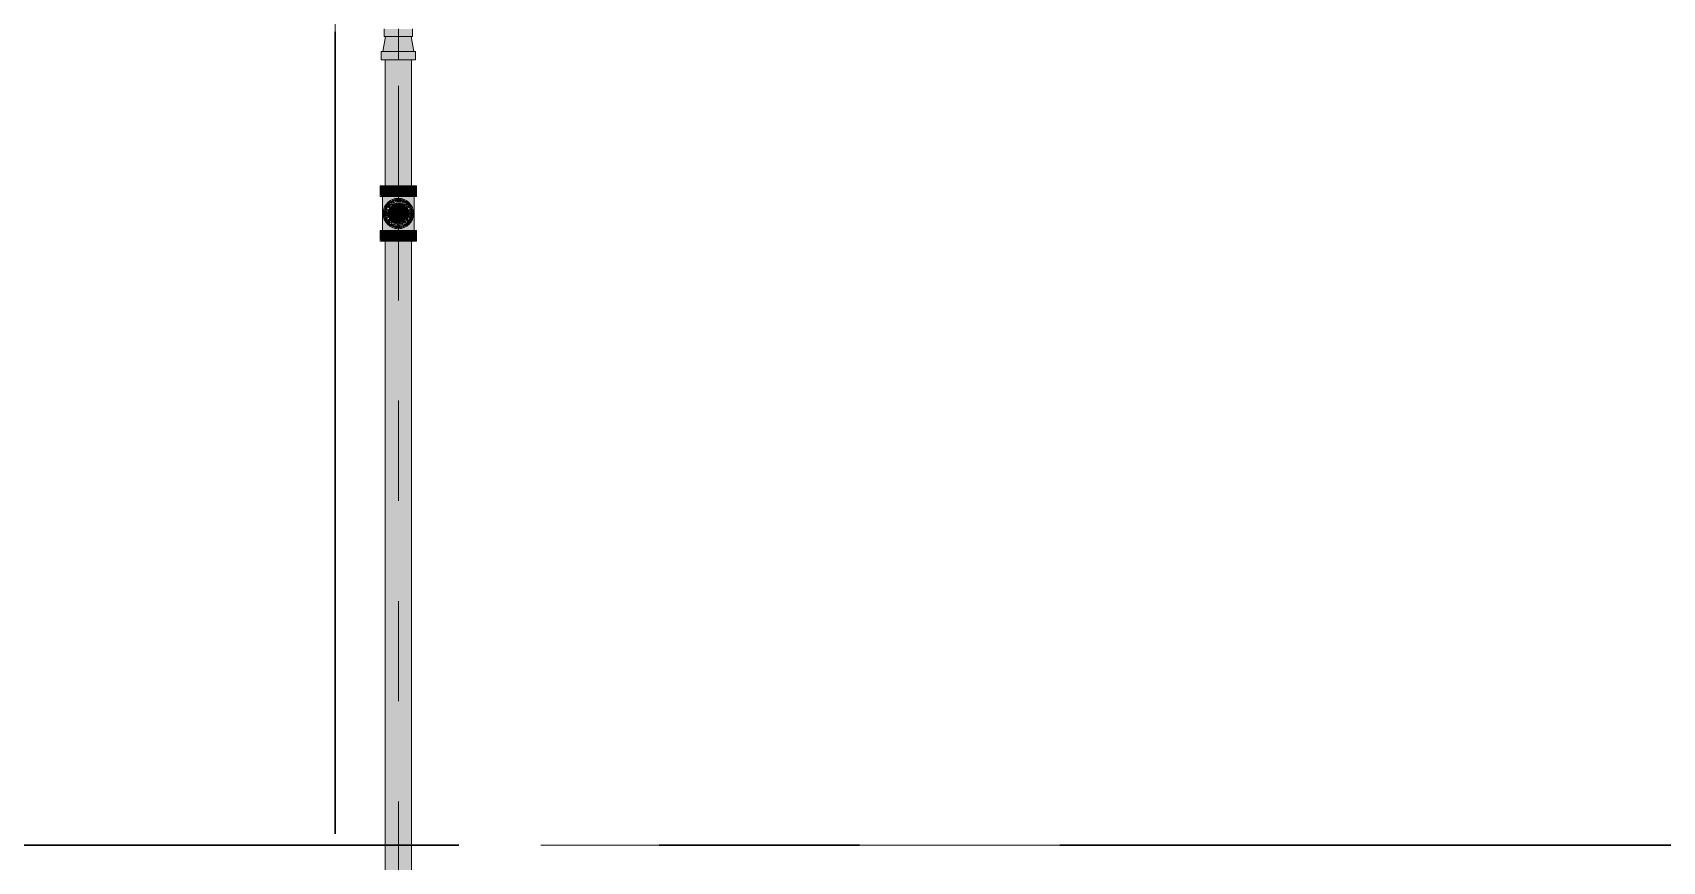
# Model space of a CAD drawing. Header units: millimetres. Extents: x -4000 to 187956, y -58990 to 162485.
# Drawn here: x 88671 to 91253, y 135424 to 136737 of the extents above; entities that cross this region are included whole.
import ezdxf

# ---------------------------------------------------------------- set-up
doc = ezdxf.new("R2010")
doc.units = ezdxf.units.MM
for name, pattern in [('Dash 1_16_', [317.5, 158.75, -158.75]), ('Grid Line', [2222.5, 1270, -317.5, 317.5, -317.5]), ('Grid Line 12_5mm', [2150, 1250, -300, 300, -300])]:
    doc.linetypes.add(name, pattern=pattern)
for name, color, linetype, lineweight in [('F-SPRN', 3, 'Continuous', 9), ('P-PIPE', 3, 'Continuous', 9), ('P-PIPE-CNTR', 3, 'Continuous', 9), ('S-GRID', 1, 'Continuous', 30)]:
    doc.layers.add(name, color=color, linetype=linetype, lineweight=lineweight)

# ---------------------------------------------------------------- blocks, each defined once
blk = doc.blocks.new('CMF2_NHAXUONG_A_rvt-1-FFS - TANG 1')
at = {"layer": 'S-GRID', "linetype": 'Grid Line 12_5mm', "lineweight": 9}
for p, q in [((89150, 161185.2), (89150, -16487.4)), ((-824.3, 135450), (183641.1, 135450))]:
    blk.add_line(p, q, dxfattribs=at)
blk = doc.blocks.new('Sprinkler_Up - DN20-V120-FFS - TANG 1')
at = {"layer": 'F-SPRN', "transparency": 33554534}
for points in [[(-22.2, 0), (-3.9, 0.7), (-1.7, 2.9), (-1.2, 3.5), (-0.6, 4), (0.6, 4), (1.2, 3.5), (1.7, 2.9), (4.6, 0), (22, 0.9), (17.8, 13.2), (6.9, 21.2), (-6.9, 21.2), (-18, 13.1), (-20.5, 5.2)], [(0, -21.2), (6.9, -21.2), (18, -13.1), (22, 0), (3.9, -0.7), (1.7, -2.9), (1.2, -3.5), (0.5, -5), (-0.6, -4), (-1.2, -3.5), (-1.7, -2.9), (-4.6, 0), (-22.2, 0), (-18, -13.1), (-6.9, -21.2)], [(0, -16.7), (4.3, -16.1), (11.8, -11.8), (16.1, -4.3), (16.1, 4.3), (9.9, 13.2), (8.3, 14.4), (0, 16.7), (-4.3, 16.1), (-11.8, 11.8), (-16.1, 4.3), (-16.1, -4.3), (-11.8, -11.8), (-8.3, -14.4)], [(0, -15.6), (7.8, -13.5), (14.7, -5), (15.1, -4), (15.1, 4), (13.5, 7.8), (7.8, 13.5), (0, 15.6), (-8.2, 13.2), (-11, 11), (-15.1, 4), (-15.1, -4), (-11, -11), (-7.8, -13.5)], [(-10.9, -5.5), (-10.9, 5.4), (-14.5, 5.4), (-13.5, -5.5)], [(-7.7, -5.5), (-7.7, 5.4), (-10.9, 5.4), (-10.9, -5.5)], [(0, -5.5), (0, 5.4), (-7.7, 5.4), (-7.7, -5.5)], [(0, 0), (5.7, 0), (2.9, 4.9), (-2.9, 4.9), (-5.7, 0)], [(2.9, -4.9), (5.7, 0), (-5.7, 0), (-2.9, -4.9)], [(0, 0), (4.6, 0), (0, 4.6), (-4.6, 0)], [(0, -4.6), (4.6, 0), (-4.6, 0)], [(0, -2.6), (1.3, 0), (-1.8, 0)], [(-1.3, 0), (1.8, 0), (0, 2.6)], [(7.7, -5.5), (7.7, 5.4), (0, 5.4), (0, -5.5)], [(10.9, -5.5), (10.9, 5.4), (7.7, 5.4), (7.7, -5.5)], [(14.5, -5.5), (14.5, 5.4), (10.9, 5.4), (10.9, -5.5)]]:
    blk.add_hatch(color=1, dxfattribs=at).paths.add_polyline_path(points)
at = {"layer": 'F-SPRN', "color": 1}
for p, q in [((-13.5, 5.4), (-14.5, 5.4)), ((-14.5, 5.4), (-13.5, 5.4)), ((-14.5, 5.4), (-14.5, 3.7)), ((-14.5, 3.3), (-14.5, 0)), ((-11.5, 5.4), (-13.2, 5.4)), ((-13.2, 5.4), (-11.3, 5.4)), ((-11.5, 5.4), (-11.5, 4)), ((-10.9, 1.9), (-10.9, 3.6)), ((-10.8, 5.4), (-8, 5.4)), ((-8.1, 5.4), (-10.8, 5.4)), ((-8.1, 5.4), (-8.1, 2.8)), ((-8.1, 2.5), (-8.1, 0.7)), ((-7.7, 4.8), (-7.7, 2.7)), ((-7.7, 4.8), (-7.7, 2.7)), ((-7.7, 2.1), (-7.7, 0.5)), ((-7.7, 2.1), (-7.7, 0.5)), ((-6.7, 5.4), (-4.7, 5.4)), ((-5.8, 3.8), (-5.8, 2.2)), ((-2.1, 0), (-2.1, 0)), ((-2.1, 0), (-2.1, -0.1)), ((0, 2.1), (-0.1, 2.1)), ((2.1, 0), (2.1, 0.1)), ((2.1, 0), (2.1, 0)), ((4.7, 5.4), (6.5, 5.4)), ((7.7, 5.4), (10.8, 5.4)), ((7.7, 5.2), (7.7, 2.7)), ((7.7, 5.2), (7.7, 2.7)), ((7.7, 2.3), (7.7, 0.5)), ((7.7, 2.3), (7.7, 0.5)), ((10.8, 5.4), (8.1, 5.4)), ((8.1, 5.4), (8.1, 2.8)), ((8.1, 2.5), (8.1, 0.4)), ((10.9, 5.4), (14.5, 5.4)), ((10.9, 3.6), (10.9, 0.2)), ((14.5, 5.4), (11.5, 5.4)), ((11.5, 5.4), (11.5, 4)), ((11.5, 3), (11.5, 0.2)), ((14.5, 5.4), (14.5, -5.5)), ((-14.5, -1.3), (-14.5, -3.7)), ((-13.5, -5.5), (-14.5, -5.5)), ((-14.5, -5.5), (-13.5, -5.5)), ((-11.1, -5.5), (-13.3, -5.5)), ((-13.3, -5.5), (-11.5, -5.5)), ((-11.5, -5), (-11.5, -5.5)), ((-10.9, -2.6), (-10.9, -1.3)), ((-10.9, -5.5), (-10.9, -5)), ((-10.8, -5.5), (-8.1, -5.5)), ((-7.8, -5.5), (-10.8, -5.5)), ((-8.1, -5), (-8.1, -5.5)), ((-7.7, -2.7), (-7.7, -4)), ((-7.7, -2.7), (-7.7, -4)), ((-7.7, -5), (-7.7, -5.5)), ((-7.7, -5), (-7.7, -5.5)), ((-7, -5.5), (-5.8, -5.5)), ((-4.8, -5.5), (-7, -5.5)), ((-5.8, -2.3), (-5.8, -3.8)), ((-5.8, -5), (-5.8, -5.5)), ((0, -2.1), (0.1, -2.1)), ((7, -5.5), (4.8, -5.5)), ((5.8, -2.2), (5.8, -3.8)), ((5.8, -5), (5.8, -5.5)), ((5.8, -5.5), (7, -5.5)), ((7.7, -0.5), (7.7, -2.3)), ((7.7, -0.5), (7.7, -2.3)), ((7.7, -2.7), (7.7, -5)), ((7.7, -2.7), (7.7, -5)), ((7.7, -5), (7.7, -5.5)), ((7.7, -5), (7.7, -5.5)), ((10.8, -5.5), (7.7, -5.5)), ((8.1, -0.4), (8.1, -2.5)), ((8.1, -2.8), (8.1, -5.5)), ((8.1, -5.5), (10.8, -5.5)), ((10.9, -0.2), (10.9, -3.6)), ((10.9, -5), (10.9, -5.5)), ((14.5, -5.5), (10.9, -5.5)), ((11.5, -0.2), (11.5, -3)), ((11.5, -5), (11.5, -5.5)), ((11.5, -5.5), (14.5, -5.5))]:
    blk.add_line(p, q, dxfattribs=at)
at = {"layer": 'F-SPRN', "color": 1, "flags": 128}
for points in [[(-0.6, 2), (-0.7, 2), (-0.8, 1.9), (-0.9, 1.9), (-0.9, 1.9), (-1, 1.8), (-1.1, 1.8), (-1.2, 1.7), (-1.2, 1.7), (-1.3, 1.6), (-1.4, 1.6), (-1.4, 1.5), (-1.5, 1.5), (-1.5, 1.4), (-1.6, 1.3), (-1.6, 1.3), (-1.7, 1.2), (-1.7, 1.1), (-1.8, 1.1), (-1.8, 1), (-1.9, 0.9), (-1.9, 0.8), (-1.9, 0.8), (-2, 0.7), (-2, 0.6), (-2, 0.5), (-2, 0.5), (-2, 0.4), (-2.1, 0.3), (-2.1, 0.2), (-2.1, 0.1), (-2.1, 0)], [(-0.5, 2), (-0.6, 2), (-0.6, 2)], [(-0.1, 2.1), (-0.1, 2.1), (-0.2, 2.1), (-0.3, 2.1), (-0.4, 2), (-0.5, 2)], [(2.1, 0.1), (2.1, 0.2), (2.1, 0.2), (2.1, 0.3), (2, 0.4), (2, 0.5), (2, 0.6), (2, 0.7), (1.9, 0.7), (1.9, 0.8), (1.9, 0.9), (1.8, 1), (1.8, 1), (1.8, 1.1), (1.7, 1.2), (1.7, 1.2), (1.6, 1.3), (1.6, 1.4), (1.5, 1.4), (1.4, 1.5), (1.4, 1.5), (1.3, 1.6), (1.3, 1.7), (1.2, 1.7), (1.1, 1.7), (1.1, 1.8), (1, 1.8), (0.9, 1.9), (0.8, 1.9), (0.8, 1.9), (0.7, 2), (0.6, 2), (0.5, 2), (0.4, 2), (0.4, 2), (0.3, 2.1), (0.2, 2.1), (0.1, 2.1), (0, 2.1)], [(-2.1, -0.1), (-2.1, -0.2), (-2.1, -0.2), (-2.1, -0.3)], [(-2.1, -0.3), (-2, -0.4), (-2, -0.5), (-2, -0.6), (-2, -0.7), (-1.9, -0.7), (-1.9, -0.8), (-1.9, -0.9), (-1.8, -1), (-1.8, -1), (-1.8, -1.1), (-1.7, -1.2), (-1.7, -1.2), (-1.6, -1.3), (-1.6, -1.4), (-1.5, -1.4), (-1.4, -1.5), (-1.4, -1.5), (-1.3, -1.6), (-1.3, -1.7), (-1.2, -1.7), (-1.1, -1.7), (-1.1, -1.8), (-1, -1.8), (-0.9, -1.9), (-0.8, -1.9), (-0.8, -1.9), (-0.7, -2), (-0.6, -2), (-0.5, -2), (-0.4, -2), (-0.4, -2), (-0.3, -2.1), (-0.2, -2.1), (-0.1, -2.1), (0, -2.1)], [(0.1, -2.1), (0.1, -2.1), (0.2, -2.1), (0.3, -2.1), (0.4, -2), (0.5, -2), (0.6, -2), (0.6, -2), (0.7, -2), (0.8, -1.9), (0.9, -1.9), (0.9, -1.9), (1, -1.8), (1.1, -1.8), (1.2, -1.7), (1.2, -1.7), (1.3, -1.6), (1.4, -1.6), (1.4, -1.5), (1.5, -1.5), (1.5, -1.4), (1.6, -1.3), (1.6, -1.3), (1.7, -1.2), (1.7, -1.1), (1.8, -1.1), (1.8, -1), (1.9, -0.9), (1.9, -0.8), (1.9, -0.8), (2, -0.7), (2, -0.6), (2, -0.5), (2, -0.5), (2, -0.4), (2.1, -0.3), (2.1, -0.2), (2.1, -0.1), (2.1, 0)]]:
    blk.add_lwpolyline(points, dxfattribs=at)
at = {"layer": 'F-SPRN', "color": 1}
for radius, start, end in [(22.2, 360, 180), (21.9, 165.6773, 179.2615), (21.9, 144.7698, 164.8151), (21.9, 142.518, 144), (21.9, 126.6942, 142.518), (16.7, 167.6802, 180), (16.7, 167.6802, 180), (16.7, 155.3879, 164.9693), (16.7, 155.3879, 164.9693), (15.6, 166.4265, 180), (15.6, 166.4265, 180), (15.6, 150.9409, 165), (15.6, 159.6139, 165), (16.7, 136.7213, 149.931), (16.7, 136.7213, 149.931), (15.6, 150.9409, 156.3845), (15.6, 138.4214, 149.8139), (15.6, 138.4214, 149.8139), (15.6, 149.8139, 150), (15.6, 149.8139, 150), (21.9, 108.2621, 125.7507), (15.6, 126.205, 133.2078), (15.6, 126.205, 133.2078), (16.7, 121.4181, 126.9869), (16.7, 121.4181, 126.9869), (16.7, 106.5995, 120), (16.7, 106.5995, 120), (15.6, 120, 121.8808), (15.6, 120, 121.8808), (15.6, 114.4363, 119.9813), (15.6, 114.4363, 119.9813), (21.9, 99.348, 107.901), (4.63, 155.7832, 180), (4.63, 155.7832, 180), (16.7, 96.4143, 105), (16.7, 96.4143, 105), (4.63, 109.0192, 138.2703), (4.63, 109.0192, 138.2703), (21.9, 90.145, 98.8503), (15.6, 95.5762, 100.6843), (15.6, 95.5762, 100.6843), (2.56, 109.0192, 168.8278), (2.56, 109.0192, 168.8278), (2.04, 109.0192, 180), (16.7, 83.0684, 90), (16.7, 83.0684, 90), (4.63, 17.9592, 90), (4.63, 17.9592, 90), (3.81, 57.0577, 90), (2.56, 14.5599, 90), (2.56, 14.5599, 90), (2.04, 10.4703, 90), (21.9, 72.5583, 89.4624), (15.6, 75.573, 80.5892), (15.6, 75.573, 80.5892), (3.81, 16.1605, 43.8358), (15.6, 67.5614, 74.5481), (15.6, 67.5614, 74.5481), (16.7, 60, 75), (16.7, 60, 75), (15.6, 60.0187, 65.5637), (15.6, 60.0187, 65.5637), (21.9, 54.2493, 71.7379), (15.6, 58.1192, 60), (15.6, 58.1192, 60), (16.7, 53.0131, 58.5819), (16.7, 53.0131, 58.5819), (15.6, 46.7922, 53.795), (15.6, 46.7922, 53.795), (15.6, 30, 41.5786), (15.6, 30, 41.5786), (16.7, 30, 43.2787), (16.7, 30, 43.2787), (21.9, 37.482, 53.3058), (15.6, 23.6155, 29.5646), (15.6, 15, 29.5646), (15.6, 15, 20.3861), (16.7, 15, 24.6121), (16.7, 15, 24.6121), (15.6, 360, 13.6618), (15.6, 0, 13.6618), (16.7, 360, 12.3198), (16.7, 0, 12.3198), (21.9, 36, 37.482), (21.9, 15.1849, 35.2302), (21.9, 0.7385, 14.3227), (22.2, 180, 360), (21.9, 180.7385, 194.3227), (21.9, 195.1849, 215.2302), (21.9, 216.7299, 229.9311), (16.7, 180, 192.3198), (16.7, 180, 192.3198), (16.7, 195.0307, 204.6121), (16.7, 195.0307, 204.6121), (15.6, 181.9082, 193.6618), (15.6, 181.9082, 193.6618), (15.6, 197.3339, 209.5646), (15.6, 197.3339, 209.5646), (16.7, 210.069, 223.2787), (16.7, 210.069, 223.2787), (15.6, 210, 210.1861), (15.6, 210, 210.1861), (15.6, 212.5472, 221.5786), (15.6, 212.5472, 221.5786), (21.9, 234.2493, 251.7379), (16.7, 229.4249, 238.5819), (16.7, 229.4249, 238.5819), (15.6, 233.795, 240), (15.6, 233.795, 240), (16.7, 240, 255), (16.7, 240, 255), (15.6, 240.0187, 254.5481), (15.6, 240.0187, 254.5481), (21.9, 252.5583, 269.4624), (4.63, 197.9592, 0), (4.63, 197.9592, 360), (15.6, 255, 267.64), (15.6, 255, 267.64), (3.81, 196.1605, 360), (2.56, 191.1677, 0), (2.56, 191.1677, 360), (2.04, 190.4703, 0), (16.7, 263.0684, 270), (16.7, 263.0684, 270), (21.9, 270.145, 278.8503), (15.6, 275.5762, 280.6843), (15.6, 275.5762, 280.6843), (16.7, 276.4143, 285), (16.7, 276.4143, 285), (21.9, 279.348, 287.901), (16.7, 286.5995, 300), (16.7, 286.5995, 300), (15.6, 294.4363, 299.9813), (15.6, 294.4363, 299.9813), (21.9, 288.2621, 305.7507), (15.6, 300, 313.2078), (15.6, 300, 313.2078), (16.7, 301.4181, 310.5751), (16.7, 301.4181, 310.5751), (15.6, 318.4214, 330), (15.6, 318.4214, 330), (16.7, 316.7213, 330), (16.7, 316.7213, 330), (21.9, 306.6942, 323.2701), (15.6, 330.4354, 336.3845), (15.6, 330.4354, 336.3845), (15.6, 340.9759, 345), (15.6, 340.9759, 345), (15.6, 346.3382, 360), (15.6, 346.3382, 360), (16.7, 335.3879, 342.2624), (16.7, 335.3879, 342.2624), (16.7, 342.2624, 345), (16.7, 342.2624, 345), (16.7, 347.6802, 360), (16.7, 347.6802, 360), (21.9, 324.7698, 344.8151), (21.9, 345.8846, 359.2615)]:
    blk.add_arc((0, 0), radius, start, end, dxfattribs=at)
blk = doc.blocks.new('Steel_Transition_Threaded_HoaPhat - Standard-V124-FFS - TANG 1')
at = {"layer": 'P-PIPE', "lineweight": 13, "transparency": 33554534}
h = blk.add_hatch(color=1, dxfattribs=at)
h.paths.add_polyline_path([(89250, 136427.6), (89255.8, 136428.4), (89261.3, 136430.6), (89265.9, 136434.2), (89269.5, 136438.8), (89272, 136445.9), (89272, 136454.2), (89271.7, 136455.9), (89268, 136463.3), (89265.9, 136466), (89261.3, 136469.6), (89255.8, 136471.8), (89250, 136472.6), (89244.2, 136471.8), (89238.8, 136469.6), (89232, 136463.3), (89230.5, 136461.3), (89228.3, 136455.9), (89227.5, 136450.1), (89228.3, 136444.3), (89230.5, 136438.8), (89236.5, 136432.3), (89238.8, 136430.6), (89244.2, 136428.4)])
h.paths.add_polyline_path([(89250, 136430), (89244.8, 136430.7), (89236.5, 136435.3), (89235.8, 136435.9), (89232.6, 136440), (89230.6, 136444.9), (89229.9, 136450.1), (89230.6, 136455.3), (89235, 136463.3), (89235.8, 136464.3), (89240, 136467.5), (89244.8, 136469.5), (89250, 136470.2), (89255.2, 136469.5), (89260.1, 136467.5), (89265, 136463.3), (89267.4, 136460.1), (89269.4, 136455.3), (89270.1, 136450.1), (89269.4, 136444.9), (89267.4, 136440), (89264.2, 136435.9), (89260.1, 136432.7), (89255.2, 136430.7)])
for points in [[(89250, 136430), (89250, 136433.7), (89241.8, 136435.9), (89235.8, 136441.9), (89233.6, 136450.1), (89235.8, 136458.3), (89241.8, 136464.3), (89250, 136466.5), (89250, 136470.2), (89244.8, 136469.5), (89240, 136467.5), (89235, 136463.3), (89232.6, 136460.1), (89230.6, 136455.3), (89229.9, 136450.1), (89230.6, 136444.9), (89232.6, 136440), (89236.5, 136435.3), (89240, 136432.7), (89244.8, 136430.7)], [(89250, 136431.6), (89254.8, 136432.2), (89259.3, 136434.1), (89263.1, 136437), (89266, 136440.8), (89267.9, 136445.3), (89268.5, 136450.1), (89267.9, 136454.9), (89266, 136459.3), (89262.9, 136463.3), (89259.3, 136466.1), (89254.8, 136468), (89250, 136468.6), (89245.2, 136468), (89240.8, 136466.1), (89236.5, 136462.6), (89234, 136459.3), (89232.1, 136454.9), (89231.5, 136450.1), (89232.1, 136445.3), (89236.5, 136437.5), (89236.9, 136437), (89240.8, 136434.1), (89245.2, 136432.2)], [(89250, 136430), (89255.2, 136430.7), (89260.1, 136432.7), (89264.2, 136435.9), (89267.4, 136440), (89269.4, 136445), (89270.1, 136450.1), (89269.4, 136455.3), (89265, 136463.3), (89264.2, 136464.3), (89260.1, 136467.5), (89255.2, 136469.5), (89250, 136470.2), (89250, 136466.5), (89258.2, 136464.3), (89264.2, 136458.3), (89266.4, 136450.1), (89264.2, 136441.9), (89258.2, 136435.9), (89250, 136433.7)]]:
    blk.add_hatch(color=1, dxfattribs=at).paths.add_polyline_path(points)
at = {"layer": 'P-PIPE', "color": 20, "lineweight": 13}
for radius, start, end in [(22.5, 90, 270), (22.5, 90, 270), (20.1, 166.0499, 193.9501), (20.1, 150, 162.7449), (18.5, 166.5939, 193.4061), (18.5, 166.5939, 193.4061), (18.5, 157.6232, 165), (18.5, 157.6232, 165), (20.1, 139.8677, 148.1553), (16.4, 168.5467, 178.9063), (18.5, 137.0427, 150), (18.5, 137.0427, 150), (16.4, 158.0319, 163.506), (20.1, 128.8856, 138.6435), (16.4, 145.8505, 150), (18.5, 135, 137.0427), (18.5, 135, 137.0427), (18.5, 134.3867, 135), (18.5, 134.3867, 135), (18.5, 123.4976, 133.2041), (18.5, 123.4976, 133.2041), (20.1, 120, 125.0043), (20.1, 109.6859, 120), (18.5, 106.819, 120), (18.5, 106.819, 120), (16.4, 115.1607, 120), (16.4, 107.4657, 111.9681), (20.1, 100.9975, 105), (18.5, 91.4353, 103.2046), (18.5, 91.4353, 103.2046), (16.4, 96.2132, 104.6042), (20.1, 90.5246, 98.5089), (22.5, 270, 90), (22.5, 270, 90), (18.5, 78.0986, 90), (18.5, 78.0986, 90), (20.1, 75.0607, 87.9279), (18.5, 60, 75), (18.5, 60, 75), (16.4, 66.9681, 72.9388), (20.1, 54.9957, 75), (18.5, 46.7959, 56.5024), (18.5, 46.7959, 56.5024), (20.1, 41.3565, 51.1144), (18.5, 45, 45.6133), (18.5, 45, 45.6133), (16.4, 30, 38.0319), (18.5, 30, 43.5703), (18.5, 30, 43.5703), (20.1, 31.8447, 40.1323), (16.4, 353.5463, 8.0319), (18.5, 15, 22.3768), (18.5, 15, 22.3768), (20.1, 17.2551, 30), (18.5, 346.5939, 13.4061), (18.5, 346.5939, 13.4061), (20.1, 346.0499, 13.9501), (20.1, 197.2551, 210), (18.5, 195, 202.3768), (18.5, 195, 202.3768), (20.1, 211.8447, 227.6341), (16.4, 184.8393, 191.4533), (18.5, 210, 222.9573), (18.5, 210, 222.9573), (16.4, 210, 214.1495), (18.5, 222.9573, 225), (18.5, 222.9573, 225), (18.5, 226.7959, 236.5024), (18.5, 226.7959, 236.5024), (20.1, 234.9957, 255), (16.4, 230.4733, 236.6389), (18.5, 240, 255), (18.5, 240, 255), (16.4, 240, 246.5955), (16.4, 250.3629, 255), (20.1, 255.0607, 267.9279), (18.5, 258.0986, 270), (18.5, 258.0986, 270), (16.4, 264.1652, 268.506), (20.1, 270.5246, 278.5089), (18.5, 271.4353, 283.2046), (18.5, 271.4353, 283.2046), (16.4, 276.2132, 283.9063), (20.1, 280.9975, 285), (16.4, 287.4657, 291.9681), (18.5, 286.819, 300), (18.5, 286.819, 300), (16.4, 293.4045, 300), (20.1, 289.6859, 305.0043), (18.5, 303.4976, 313.2041), (18.5, 303.4976, 313.2041), (20.1, 308.8856, 315), (18.5, 316.4297, 330), (18.5, 316.4297, 330), (20.1, 315, 328.1553), (16.4, 341.9538, 345), (18.5, 337.6232, 345), (18.5, 337.6232, 344.1268), (20.1, 330, 342.7449), (18.5, 344.1268, 345), (20.1, 345, 345.4451)]:
    blk.add_arc((89250, 136450.1), radius, start, end, dxfattribs=at)

msp = doc.modelspace()

# ---------------------------------------------------------------- block references
at = {"lineweight": 5}
msp.add_blockref('CMF2_NHAXUONG_A_rvt-1-FFS - TANG 1', (0, 0), dxfattribs=at)

# ---------------------------------------------------------------- next in the draw order: hatches: boundary and pattern name
at = {"layer": 'P-PIPE', "transparency": 33554534}
for points in [[(89250, 136730.8), (89272.5, 136730.8), (89271.7, 136742.6), (89227.5, 136742.6), (89228.3, 136730.8), (89244.2, 136730.8)], [(89262.4, 136706.9), (89274.8, 136706.9), (89269.4, 136730.8), (89229.9, 136730.8), (89226.1, 136706.9), (89256.4, 136706.9)], [(89230.7, 136693.6), (89277.4, 136693.6), (89276.4, 136706.9), (89222.7, 136706.9), (89223.6, 136693.6), (89226.3, 136693.6)], [(89229.6, 136493.8), (89250, 136493.8), (89250, 136693.6), (89228.9, 136693.6), (89228.9, 136493.8)], [(89250, 136493.8), (89271.1, 136493.8), (89270.4, 136693.6), (89250, 136693.6), (89250, 136536.3)], [(89229.8, 136477.1), (89250, 136477.1), (89250, 136493.8), (89221.4, 136493.8), (89222.4, 136477.1), (89225.2, 136477.1)], [(89245.1, 136423.1), (89250, 136423.1), (89250, 136428.9), (89240.8, 136431.3), (89233.9, 136436.8), (89231.7, 136439.4), (89229.2, 136446.2), (89229.2, 136454), (89233.9, 136463.4), (89237.7, 136467), (89244.3, 136470.2), (89250, 136471.2), (89250, 136477.1), (89224.7, 136477.1), (89225.6, 136423.1), (89243.5, 136423.1)], [(89250, 136477.1), (89278.6, 136477.1), (89277.7, 136493.8), (89250, 136493.8)], [(89271.9, 136423.1), (89275.3, 136423.1), (89274.4, 136477.1), (89250, 136477.1), (89250, 136471.2), (89259.2, 136468.9), (89266.1, 136463.4), (89268.3, 136460.7), (89270.8, 136454), (89270.4, 136445), (89266.1, 136436.8), (89262.3, 136433.2), (89255.7, 136430), (89250, 136428.9), (89250, 136423.1), (89267.9, 136423.1)], [(89250, 136426), (89256.2, 136426.8), (89262.1, 136429.2), (89267.1, 136433), (89272, 136440.6), (89273.3, 136443.8), (89274.1, 136450.1), (89272, 136459.6), (89270, 136463.3), (89267.1, 136467.1), (89262.1, 136471), (89256.2, 136473.4), (89250, 136474.2), (89243.8, 136473.4), (89237.9, 136471), (89233, 136467.1), (89229.1, 136462.1), (89226.7, 136456.3), (89225.9, 136450.1), (89226.7, 136443.8), (89229.1, 136438), (89236.5, 136430.3), (89237.9, 136429.2), (89243.8, 136426.8)], [(89241.7, 136435.6), (89242.8, 136437.6), (89241.7, 136441.7), (89242.8, 136445.9), (89245.8, 136449), (89257.2, 136454.3), (89258.4, 136458.4), (89256.7, 136463.3), (89255.9, 136464.3), (89250, 136466.8), (89241.7, 136464.6), (89235.5, 136458.4), (89233.3, 136450.1), (89235.5, 136441.7), (89238.2, 136438.3)], [(89250, 136433.4), (89258.4, 136435.6), (89261.8, 136438.3), (89266.1, 136445.8), (89266.1, 136454.4), (89260, 136463.3), (89258.4, 136464.6), (89250, 136466.8), (89245.7, 136466.2), (89238.2, 136461.9), (89233.9, 136454.4), (89233.9, 136445.8), (89238.2, 136438.3), (89241.7, 136435.6)], [(89229.8, 136406.5), (89250, 136406.5), (89250, 136423.1), (89221.4, 136423.1), (89222.4, 136406.5), (89225.2, 136406.5)], [(89250, 134725.1), (89250, 136406.5), (89228.9, 136406.5), (89229.6, 134725.1), (89244.5, 134725.1)], [(89270.2, 136406.5), (89278.6, 136406.5), (89277.7, 136423.1), (89250, 136423.1), (89250, 136406.5), (89264.3, 136406.5)], [(89250, 134725.1), (89271.1, 134725.1), (89270.4, 136406.5), (89250, 136406.5), (89250, 135076.2)]]:
    msp.add_hatch(color=1, dxfattribs=at).paths.add_polyline_path(points)

# ---------------------------------------------------------------- next in the draw order: linework, layer by layer
at = {"layer": 'P-PIPE', "color": 20, "lineweight": 13}
for p, q in [((89227.5, 136742.6), (89227.5, 136730.8)), ((89272.5, 136730.8), (89272.5, 136742.6)), ((89229.9, 136730.8), (89225.2, 136706.9)), ((89227.5, 136730.8), (89272.5, 136730.8)), ((89227.5, 136730.8), (89229.8, 136730.8)), ((89230.6, 136730.8), (89244.2, 136730.8)), ((89244.8, 136730.8), (89255.2, 136730.8)), ((89255.8, 136730.8), (89269.4, 136730.8)), ((89274.8, 136706.9), (89270.1, 136730.8)), ((89270.2, 136730.8), (89272.5, 136730.8)), ((89222.7, 136706.9), (89222.7, 136693.6)), ((89225, 136706.9), (89222.7, 136706.9)), ((89277.4, 136706.9), (89222.7, 136706.9)), ((89222.7, 136693.6), (89277.4, 136693.6)), ((89222.7, 136693.6), (89228.7, 136693.6)), ((89242.9, 136706.9), (89226.3, 136706.9)), ((89228.9, 136693.6), (89228.9, 136493.8)), ((89229.6, 136693.6), (89228.9, 136693.6)), ((89268.3, 136693.6), (89231.7, 136693.6)), ((89231.7, 136693.6), (89268.4, 136693.6)), ((89256.4, 136706.9), (89243.6, 136706.9)), ((89273.7, 136706.9), (89257.1, 136706.9)), ((89271.1, 136693.6), (89270.4, 136693.6)), ((89271.1, 136493.8), (89271.1, 136693.6)), ((89271.3, 136693.6), (89277.4, 136693.6)), ((89277.4, 136706.9), (89275, 136706.9)), ((89277.4, 136693.6), (89277.4, 136706.9)), ((89221.4, 136493.8), (89221.4, 136477.1)), ((89228.8, 136493.8), (89221.4, 136493.8)), ((89250, 136493.8), (89221.4, 136493.8)), ((89221.4, 136477.1), (89224.6, 136477.1)), ((89221.4, 136477.1), (89250, 136477.1)), ((89224.7, 136477.1), (89224.7, 136423.1)), ((89225.6, 136477.1), (89224.7, 136477.1)), ((89225.6, 136477.1), (89224.7, 136477.1)), ((89225.5, 136477.1), (89234.7, 136477.1)), ((89234.6, 136477.1), (89225.6, 136477.1)), ((89242.6, 136477.1), (89225.6, 136477.1)), ((89228.9, 136493.8), (89229.6, 136493.8)), ((89229.7, 136493.8), (89235.1, 136493.8)), ((89235, 136493.8), (89229.8, 136493.8)), ((89235.6, 136493.8), (89264.4, 136493.8)), ((89241.9, 136477.1), (89235.6, 136477.1)), ((89250, 136493.8), (89235.7, 136493.8)), ((89235.7, 136477.1), (89241.9, 136477.1)), ((89243.4, 136477.1), (89250, 136477.1)), ((89250, 136477.1), (89243.5, 136477.1)), ((89250, 136477.1), (89243.5, 136477.1)), ((89264.3, 136493.8), (89250, 136493.8)), ((89278.6, 136493.8), (89250, 136493.8)), ((89250, 136477.1), (89256.6, 136477.1)), ((89250, 136477.1), (89278.6, 136477.1)), ((89256.5, 136477.1), (89250, 136477.1)), ((89256.5, 136477.1), (89250, 136477.1)), ((89271.9, 136477.1), (89257.4, 136477.1)), ((89258.1, 136477.1), (89264.3, 136477.1)), ((89264.4, 136477.1), (89258.1, 136477.1)), ((89264.9, 136493.8), (89270.3, 136493.8)), ((89270.2, 136493.8), (89265, 136493.8)), ((89265.3, 136477.1), (89272.1, 136477.1)), ((89271.9, 136477.1), (89265.4, 136477.1)), ((89270.4, 136493.8), (89271.1, 136493.8)), ((89272, 136477.1), (89271.9, 136477.1)), ((89272, 136477.1), (89271.9, 136477.1)), ((89275.3, 136477.1), (89272, 136477.1)), ((89275.3, 136477.1), (89272, 136477.1)), ((89278.6, 136493.8), (89272.1, 136493.8)), ((89272.1, 136477.1), (89274.5, 136477.1)), ((89275.3, 136423.1), (89275.3, 136477.1)), ((89275.4, 136477.1), (89278.6, 136477.1)), ((89278.6, 136477.1), (89278.6, 136493.8)), ((89221.4, 136423.1), (89221.4, 136406.5)), ((89224.6, 136423.1), (89221.4, 136423.1)), ((89250, 136423.1), (89221.4, 136423.1)), ((89221.4, 136406.5), (89228.8, 136406.5)), ((89221.4, 136406.5), (89250, 136406.5)), ((89224.7, 136423.1), (89234.6, 136423.1)), ((89224.7, 136423.1), (89242.6, 136423.1)), ((89234.7, 136423.1), (89225.5, 136423.1)), ((89228.9, 136406.5), (89228.9, 134725.1)), ((89229.6, 136406.5), (89228.9, 136406.5)), ((89235.1, 136406.5), (89229.7, 136406.5)), ((89229.8, 136406.5), (89235, 136406.5)), ((89235.6, 136423.1), (89241.9, 136423.1)), ((89264.4, 136406.5), (89235.6, 136406.5)), ((89241.9, 136423.1), (89235.7, 136423.1)), ((89235.7, 136406.5), (89250, 136406.5)), ((89250, 136423.1), (89243.4, 136423.1)), ((89243.5, 136423.1), (89250, 136423.1)), ((89243.5, 136423.1), (89250, 136423.1)), ((89256.6, 136423.1), (89250, 136423.1)), ((89278.6, 136423.1), (89250, 136423.1)), ((89250, 136423.1), (89256.5, 136423.1)), ((89250, 136423.1), (89256.5, 136423.1)), ((89250, 136406.5), (89264.3, 136406.5)), ((89250, 136406.5), (89278.6, 136406.5)), ((89257.4, 136423.1), (89271.9, 136423.1)), ((89264.3, 136423.1), (89258.1, 136423.1)), ((89258.1, 136423.1), (89264.4, 136423.1)), ((89270.3, 136406.5), (89264.9, 136406.5)), ((89265, 136406.5), (89270.2, 136406.5)), ((89272.1, 136423.1), (89265.3, 136423.1)), ((89265.4, 136423.1), (89271.9, 136423.1)), ((89271.1, 136406.5), (89270.4, 136406.5)), ((89271.1, 134725.1), (89271.1, 136406.5)), ((89271.9, 136423.1), (89272, 136423.1)), ((89271.9, 136423.1), (89272, 136423.1)), ((89272, 136423.1), (89274.4, 136423.1)), ((89272, 136423.1), (89274.4, 136423.1)), ((89274.5, 136423.1), (89272.1, 136423.1)), ((89272.1, 136406.5), (89278.6, 136406.5)), ((89274.4, 136423.1), (89275.3, 136423.1)), ((89274.4, 136423.1), (89275.3, 136423.1)), ((89278.6, 136423.1), (89275.4, 136423.1)), ((89278.6, 136406.5), (89278.6, 136423.1))]:
    msp.add_line(p, q, dxfattribs=at)
for radius, start, end in [(24.1, 90, 255), (24.1, 90, 270), (21.1, 165.7378, 177.7452), (21.1, 158.0211, 165), (21.1, 150, 154.6013), (21.1, 128.0211, 141.0043), (21.1, 113.0211, 125.8689), (21.1, 99.731, 105), (21.1, 90, 98.0211), (24.1, 285, 90), (24.1, 270, 90), (21.1, 75, 90), (21.1, 54.4236, 65.5764), (21.1, 39.3488, 51.9789), (21.1, 26.4435, 30), (21.1, 15, 21.9789), (21.1, 2.0242, 14.2622), (21.1, 182.0242, 192.7707), (21.1, 195, 203.0211), (21.1, 205.3987, 210), (21.1, 213.8363, 218.0211), (21.1, 218.1596, 230.0449), (21.1, 234.1311, 240), (21.1, 242.2293, 251.1321), (24.1, 255, 255.2105), (24.1, 255.2105, 270), (21.1, 255, 261.9292), (21.1, 261.9789, 267.7707), (21.1, 270, 276.9789), (24.1, 270, 284.7895), (21.1, 279.731, 285), (24.1, 284.7895, 285), (21.1, 291.9789, 305.8689), (21.1, 306.9789, 315), (21.1, 317.2293, 321.8404), (21.1, 321.9789, 326.1637), (21.1, 330, 334.6013), (21.1, 336.9789, 345), (21.1, 345, 346.1674), (21.1, 346.1674, 351.9789), (21.1, 353.0708, 357.9758)]:
    msp.add_arc((89250, 136450.1), radius, start, end, dxfattribs=at)
at = {"layer": 'P-PIPE', "color": 1}
for centre, radius, start, end in [((89250, 136450.1), 16.7, 170.1108, 177.203), ((89250, 136450.1), 16.7, 157.579, 164.2722), ((89250, 136441.7), 8.35, 100.6842, 114.0387), ((89250, 136441.7), 8.35, 90, 100.6842), ((89250, 136458.4), 8.35, 270, 280.6842), ((89250, 136458.4), 8.35, 69.0027, 79.2369), ((89250, 136458.4), 8.35, 316.3183, 330), ((89250, 136458.4), 8.35, 20.1285, 29.0413), ((89250, 136458.4), 8.35, 8.0385, 17.9918), ((89250, 136458.4), 8.35, 352.2824, 1.6717), ((89250, 136450.1), 16.7, 46.0317, 51.8726), ((89250, 136450.1), 16.7, 39.3092, 45.2846), ((89250, 136450.1), 16.7, 32.3031, 39.2955), ((89250, 136450.1), 16.7, 23.314, 31.0974), ((89250, 136450.1), 16.7, 16.9375, 22.421), ((89250, 136450.1), 16.7, 4.3093, 9.8892), ((89250, 136450.1), 16.7, 182.797, 189.8892), ((89250, 136450.1), 16.7, 190.2154, 195.2487), ((89250, 136450.1), 16.7, 231.8726, 237.203), ((89250, 136441.7), 8.35, 172.0327, 181.5407), ((89250, 136441.7), 8.35, 199.9004, 209.0413), ((89250, 136441.7), 8.35, 150, 156.2712), ((89250, 136441.7), 8.35, 131.0366, 150), ((89250, 136441.7), 8.35, 226.6998, 237.8461), ((89250, 136441.7), 8.35, 115.6806, 125.5287), ((89250, 136441.7), 8.35, 249.0027, 259.2369), ((89250, 136450.1), 16.7, 264.6626, 273.5288), ((89250, 136450.1), 16.7, 308.1274, 313.9683), ((89250, 136450.1), 16.7, 314.7154, 320.6908), ((89250, 136450.1), 16.7, 328.9026, 336.686)]:
    msp.add_arc(centre, radius, start, end, dxfattribs=at)
at = {"layer": 'P-PIPE-CNTR', "color": 20, "lineweight": 13}
for p, q in [((89250, 136693.6), (89250, 136742.6)), ((89250, 136493.8), (89250, 136474.2)), ((89250, 136474.2), (89250, 136472.6)), ((89250, 136472.6), (89250, 136471.2)), ((89250, 136470.2), (89250, 136468.6)), ((89250, 136465.2), (89250, 136463.6)), ((89250, 136462.6), (89250, 136459.8)), ((89250, 136459.1), (89250, 136456.5)), ((89250, 136454.3), (89250, 136452.6)), ((89250, 136452.1), (89250, 136450.1)), ((89250, 136450.1), (89250, 136448)), ((89250, 136447.5), (89250, 136445.9)), ((89250, 136444.6), (89250, 136441.1)), ((89250, 136440.4), (89250, 136438.1)), ((89250, 136436.5), (89250, 136435)), ((89250, 136433.4), (89250, 136432.2)), ((89250, 136431.6), (89250, 136430)), ((89250, 136428.9), (89250, 136427.6)), ((89250, 136426), (89250, 136406.5))]:
    msp.add_line(p, q, dxfattribs=at)
at = {"layer": 'P-PIPE-CNTR', "color": 1, "linetype": 'Dash 1_16_'}
for p, q in [((89250, 136493.8), (89250, 136693.6)), ((89250, 136493.8), (89250, 136693.6)), ((89225, 136450.1), (89227.5, 136450.1)), ((89227.8, 136450.1), (89231.5, 136450.1)), ((89231.5, 136450.1), (89233.3, 136450.1)), ((89236.9, 136450.1), (89240.4, 136450.1)), ((89240.4, 136450.1), (89242.3, 136450.1)), ((89245.4, 136450.1), (89247.6, 136450.1)), ((89248.7, 136450.1), (89250, 136450.1)), ((89250, 136472.6), (89250, 136475.1)), ((89250, 136471.2), (89250, 136472.6)), ((89250, 136468.6), (89250, 136470.2)), ((89250, 136463.6), (89250, 136465.2)), ((89250, 136459.8), (89250, 136462.6)), ((89250, 136455.5), (89250, 136459.1)), ((89250, 136452.6), (89250, 136454.3)), ((89250, 136450.1), (89250, 136452.1)), ((89250, 136448), (89250, 136450.1)), ((89250, 136450.1), (89251.3, 136450.1)), ((89251.8, 136450.1), (89254.6, 136450.1)), ((89255.7, 136450.1), (89263.5, 136450.1)), ((89266.4, 136450.1), (89268.5, 136450.1)), ((89268.5, 136450.1), (89272, 136450.1)), ((89272.5, 136450.1), (89275, 136450.1)), ((89250, 136445.9), (89250, 136447.5)), ((89250, 136441.1), (89250, 136444.6)), ((89250, 136438.1), (89250, 136440.4)), ((89250, 136435), (89250, 136436.5)), ((89250, 136432.2), (89250, 136433.4)), ((89250, 136430), (89250, 136431.6)), ((89250, 136427.6), (89250, 136428.9)), ((89250, 136425.1), (89250, 136426.8)), ((89250, 134725.1), (89250, 136406.5)), ((89250, 134725.1), (89250, 136406.5))]:
    msp.add_line(p, q, dxfattribs=at)
at = {"layer": 'S-GRID', "linetype": 'Grid Line'}
for p, q in [((89150, 161185.2), (89150, -16487.4)), ((-824.3, 135450), (183641.1, 135450))]:
    msp.add_line(p, q, dxfattribs=at)

# ---------------------------------------------------------------- next in the draw order: block references
at = {"layer": 'F-SPRN', "color": 1}
msp.add_blockref('Sprinkler_Up - DN20-V120-FFS - TANG 1', (89250, 136450.1), dxfattribs=at)
at = {"layer": 'P-PIPE', "color": 20, "lineweight": 13}
msp.add_blockref('Steel_Transition_Threaded_HoaPhat - Standard-V124-FFS - TANG 1', (0, 0), dxfattribs=at)

doc.saveas('drawing.dxf')
